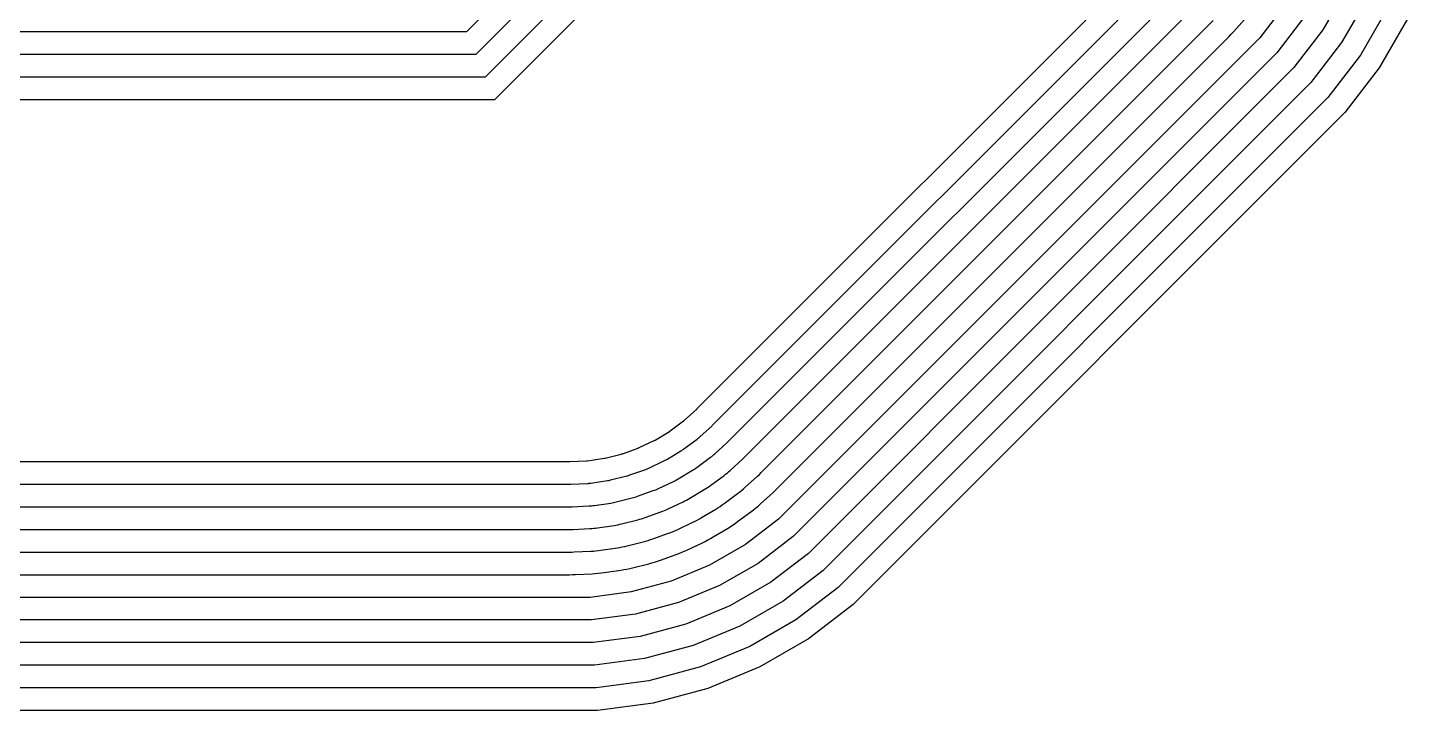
# Model space of a CAD drawing. Header units: metres. Extents: x -8.1 to 4.8, y -5.9 to 2.9.
# Drawn here: x -1.47 to 4.64, y -5.88 to -2.86 of the extents above; entities that cross this region are included whole.
import ezdxf

# ---------------------------------------------------------------- set-up
doc = ezdxf.new("R2010")
doc.units = ezdxf.units.M

msp = doc.modelspace()

# ---------------------------------------------------------------- linework, layer by layer
for points in [[(2.0292, -1.751), (0.5995, -3.1807), (-2.7374, -3.1807)], [(1.8877, -1.751), (0.5581, -3.0807), (-2.696, -3.0807)], [(1.7463, -1.751), (0.5167, -2.9807), (-2.6546, -2.9807)], [(1.6049, -1.751), (0.4753, -2.8807), (-2.6131, -2.8807)], [(-3.0689, -4.7814), (0.9311, -4.7814), (0.9323, -4.7814), (0.9335, -4.7814), (1.0071, -4.7777), (1.0083, -4.7777), (1.0095, -4.7776), (1.0107, -4.7774), (1.0119, -4.7773), (1.0848, -4.7665), (1.086, -4.7663), (1.0872, -4.766), (1.0884, -4.7658), (1.0896, -4.7655), (1.161, -4.7476), (1.1622, -4.7473), (1.1634, -4.7469), (1.1646, -4.7466), (1.1657, -4.7462), (1.2351, -4.7214), (1.2362, -4.7209), (1.2374, -4.7205), (1.2385, -4.72), (1.2396, -4.7195), (1.3062, -4.688), (1.3073, -4.6875), (1.3084, -4.6869), (1.3094, -4.6863), (1.3105, -4.6857), (1.3737, -4.6478), (1.3747, -4.6472), (1.3757, -4.6465), (1.3767, -4.6458), (1.3777, -4.6451), (1.4369, -4.6012), (1.4379, -4.6005), (1.4388, -4.5997), (1.4398, -4.5989), (1.4407, -4.5981), (1.4952, -4.5487), (1.4961, -4.5478), (1.497, -4.547), (3.497, -2.547)], [(-3.0689, -4.8814), (0.9311, -4.8814), (0.9347, -4.8814), (0.9384, -4.8812), (1.012, -4.8776), (1.0156, -4.8774), (1.0193, -4.8771), (1.023, -4.8767), (1.0266, -4.8762), (1.0995, -4.8654), (1.1031, -4.8648), (1.1067, -4.8641), (1.1103, -4.8634), (1.1139, -4.8625), (1.1853, -4.8446), (1.1889, -4.8437), (1.1924, -4.8426), (1.1959, -4.8415), (1.1994, -4.8403), (1.2688, -4.8155), (1.2722, -4.8142), (1.2756, -4.8129), (1.279, -4.8114), (1.2824, -4.8099), (1.3489, -4.7784), (1.3522, -4.7768), (1.3555, -4.7751), (1.3587, -4.7733), (1.3619, -4.7715), (1.4251, -4.7336), (1.4282, -4.7317), (1.4313, -4.7297), (1.4343, -4.7276), (1.4373, -4.7254), (1.4965, -4.6816), (1.4994, -4.6793), (1.5023, -4.677), (1.5051, -4.6747), (1.5078, -4.6722), (1.5624, -4.6228), (1.5651, -4.6203), (1.5677, -4.6177), (3.5677, -2.6177)], [(4.4595, -2.7348), (4.348, -2.9278), (4.2123, -3.1047), (2.0547, -5.2623), (1.8778, -5.398), (1.6848, -5.5094), (1.4788, -5.5947), (1.2635, -5.6524), (1.0425, -5.6815), (-3.1804, -5.6815)], [(4.3696, -2.6904), (4.2647, -2.8721), (4.137, -3.0386), (1.9886, -5.187), (1.8222, -5.3147), (1.6405, -5.4196), (1.4466, -5.4999), (1.244, -5.5542), (1.036, -5.5815), (-3.1738, -5.5815)], [(-3.0689, -4.9814), (0.9311, -4.9814), (0.9372, -4.9813), (0.9433, -4.9811), (1.0169, -4.9775), (1.023, -4.9771), (1.0291, -4.9766), (1.0352, -4.9759), (1.0413, -4.9751), (1.1141, -4.9643), (1.1202, -4.9633), (1.1262, -4.9622), (1.1322, -4.9609), (1.1382, -4.9595), (1.2096, -4.9416), (1.2156, -4.94), (1.2215, -4.9383), (1.2273, -4.9365), (1.2331, -4.9345), (1.3024, -4.9097), (1.3082, -4.9075), (1.3139, -4.9053), (1.3195, -4.9028), (1.3251, -4.9003), (1.3917, -4.8688), (1.3972, -4.8661), (1.4026, -4.8633), (1.408, -4.8603), (1.4133, -4.8572), (1.4765, -4.8194), (1.4817, -4.8162), (1.4868, -4.8128), (1.4919, -4.8093), (1.4969, -4.8058), (1.556, -4.7619), (1.5609, -4.7582), (1.5657, -4.7543), (1.5704, -4.7504), (1.575, -4.7463), (1.6295, -4.6969), (1.634, -4.6927), (1.6384, -4.6884), (3.6384, -2.6884)], [(4.5493, -2.7791), (4.4313, -2.9835), (4.2877, -3.1707), (2.1207, -5.3376), (1.9335, -5.4813), (1.7291, -5.5993), (1.5111, -5.6896), (1.2831, -5.7507), (1.0491, -5.7815), (-3.1869, -5.7815)], [(4.098, -2.7608), (3.9863, -2.9064), (1.8564, -5.0363), (1.7108, -5.148), (1.5518, -5.2398), (1.3822, -5.3101), (1.2049, -5.3576), (1.0229, -5.3815), (-3.1607, -5.3815)], [(-3.0689, -5.0814), (0.9311, -5.0814), (0.9397, -5.0813), (0.9482, -5.081), (1.0218, -5.0774), (1.0304, -5.0769), (1.0389, -5.0761), (1.0475, -5.0752), (1.056, -5.074), (1.1288, -5.0632), (1.1373, -5.0618), (1.1457, -5.0603), (1.1541, -5.0585), (1.1625, -5.0565), (1.2339, -5.0386), (1.2422, -5.0364), (1.2505, -5.034), (1.2587, -5.0314), (1.2668, -5.0286), (1.3361, -5.0038), (1.3442, -5.0008), (1.3522, -4.9977), (1.3601, -4.9943), (1.3679, -4.9907), (1.4344, -4.9592), (1.4422, -4.9554), (1.4498, -4.9515), (1.4573, -4.9473), (1.4647, -4.943), (1.5279, -4.9052), (1.5352, -4.9007), (1.5424, -4.896), (1.5495, -4.8911), (1.5564, -4.8861), (1.6156, -4.8422), (1.6224, -4.837), (1.6291, -4.8316), (1.6357, -4.8261), (1.6421, -4.8204), (1.6967, -4.771), (1.703, -4.7651), (1.7091, -4.7591), (3.7091, -2.7591)], [(4.6392, -2.8234), (4.5147, -3.0392), (4.363, -3.2368), (2.1868, -5.413), (1.9892, -5.5646), (1.7734, -5.6892), (1.5433, -5.7845), (1.3026, -5.849), (1.0556, -5.8815), (-3.1935, -5.8815)], [(4.1814, -2.8165), (4.0616, -2.9725), (1.9225, -5.1116), (1.7665, -5.2313), (1.5961, -5.3297), (1.4144, -5.405), (1.2244, -5.4559), (1.0294, -5.4815), (-3.1673, -5.4815)], [(-3.0689, -5.2814), (0.9311, -5.2814), (0.9446, -5.2812), (0.9581, -5.2808), (1.0316, -5.2771), (1.0451, -5.2763), (1.0585, -5.2752), (1.0719, -5.2737), (1.0853, -5.2718), (1.1582, -5.261), (1.1715, -5.2589), (1.1848, -5.2564), (1.198, -5.2536), (1.2111, -5.2505), (1.2825, -5.2326), (1.2956, -5.2292), (1.3085, -5.2254), (1.3214, -5.2213), (1.3342, -5.217), (1.4035, -5.1921), (1.4162, -5.1874), (1.4287, -5.1824), (1.4411, -5.1771), (1.4534, -5.1715), (1.5199, -5.14), (1.5321, -5.1341), (1.5441, -5.1279), (1.5559, -5.1214), (1.5675, -5.1146), (1.6307, -5.0767), (1.6422, -5.0696), (1.6535, -5.0623), (1.6646, -5.0546), (1.6756, -5.0467), (1.7347, -5.0029), (1.7455, -4.9947), (1.756, -4.9862), (1.7663, -4.9776), (1.7765, -4.9686), (1.831, -4.9192), (1.8409, -4.91), (1.8506, -4.9005), (3.8506, -2.9005), (3.86, -2.8909), (3.8692, -2.881), (3.9186, -2.8264)], [(-3.0689, -5.1814), (0.9311, -5.1814), (0.9421, -5.1813), (0.9531, -5.1809), (1.0267, -5.1773), (1.0377, -5.1766), (1.0487, -5.1756), (1.0597, -5.1744), (1.0706, -5.1729), (1.1435, -5.1621), (1.1544, -5.1604), (1.1652, -5.1583), (1.176, -5.1561), (1.1868, -5.1535), (1.2582, -5.1356), (1.2689, -5.1328), (1.2795, -5.1297), (1.29, -5.1264), (1.3005, -5.1228), (1.3698, -5.098), (1.3802, -5.0941), (1.3904, -5.09), (1.4006, -5.0857), (1.4106, -5.0811), (1.4772, -5.0496), (1.4871, -5.0448), (1.4969, -5.0397), (1.5066, -5.0343), (1.5161, -5.0288), (1.5793, -4.9909), (1.5887, -4.9851), (1.598, -4.9791), (1.6071, -4.9729), (1.616, -4.9664), (1.6752, -4.9225), (1.684, -4.9158), (1.6926, -4.9089), (1.701, -4.9018), (1.7093, -4.8945), (1.7639, -4.8451), (1.772, -4.8375), (1.7799, -4.8298), (3.7799, -2.8298)]]:
    msp.add_lwpolyline(points)

doc.saveas('drawing.dxf')
